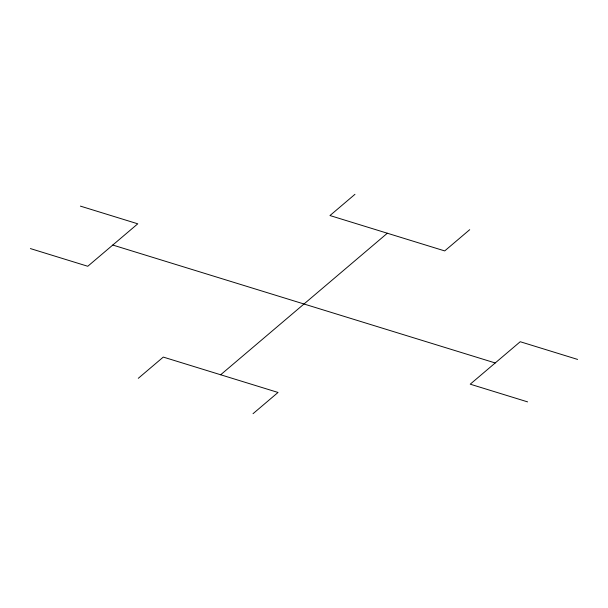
<?xml version="1.0" encoding="UTF-8"?>
<svg xmlns="http://www.w3.org/2000/svg" width="608" height="608" viewBox="0 0 608 608"><rect width="100%" height="100%" fill="white"/><g stroke="black" fill="none" stroke-linecap="round" stroke-linejoin="round"><path stroke-width="0.91" d="M138.29 378.313L163.294 357.086L278.031 392.456L253.027 413.691M354.973 194.309L329.969 215.544L444.706 250.914L469.71 229.687M220.658 374.771L387.342 233.229M80.4 206.12L137.773 223.812L87.772 266.274L30.4 248.581M577.6 359.419L520.228 341.726L470.227 384.188L527.6 401.88M112.769 245.039L495.231 362.961"/></g></svg>
